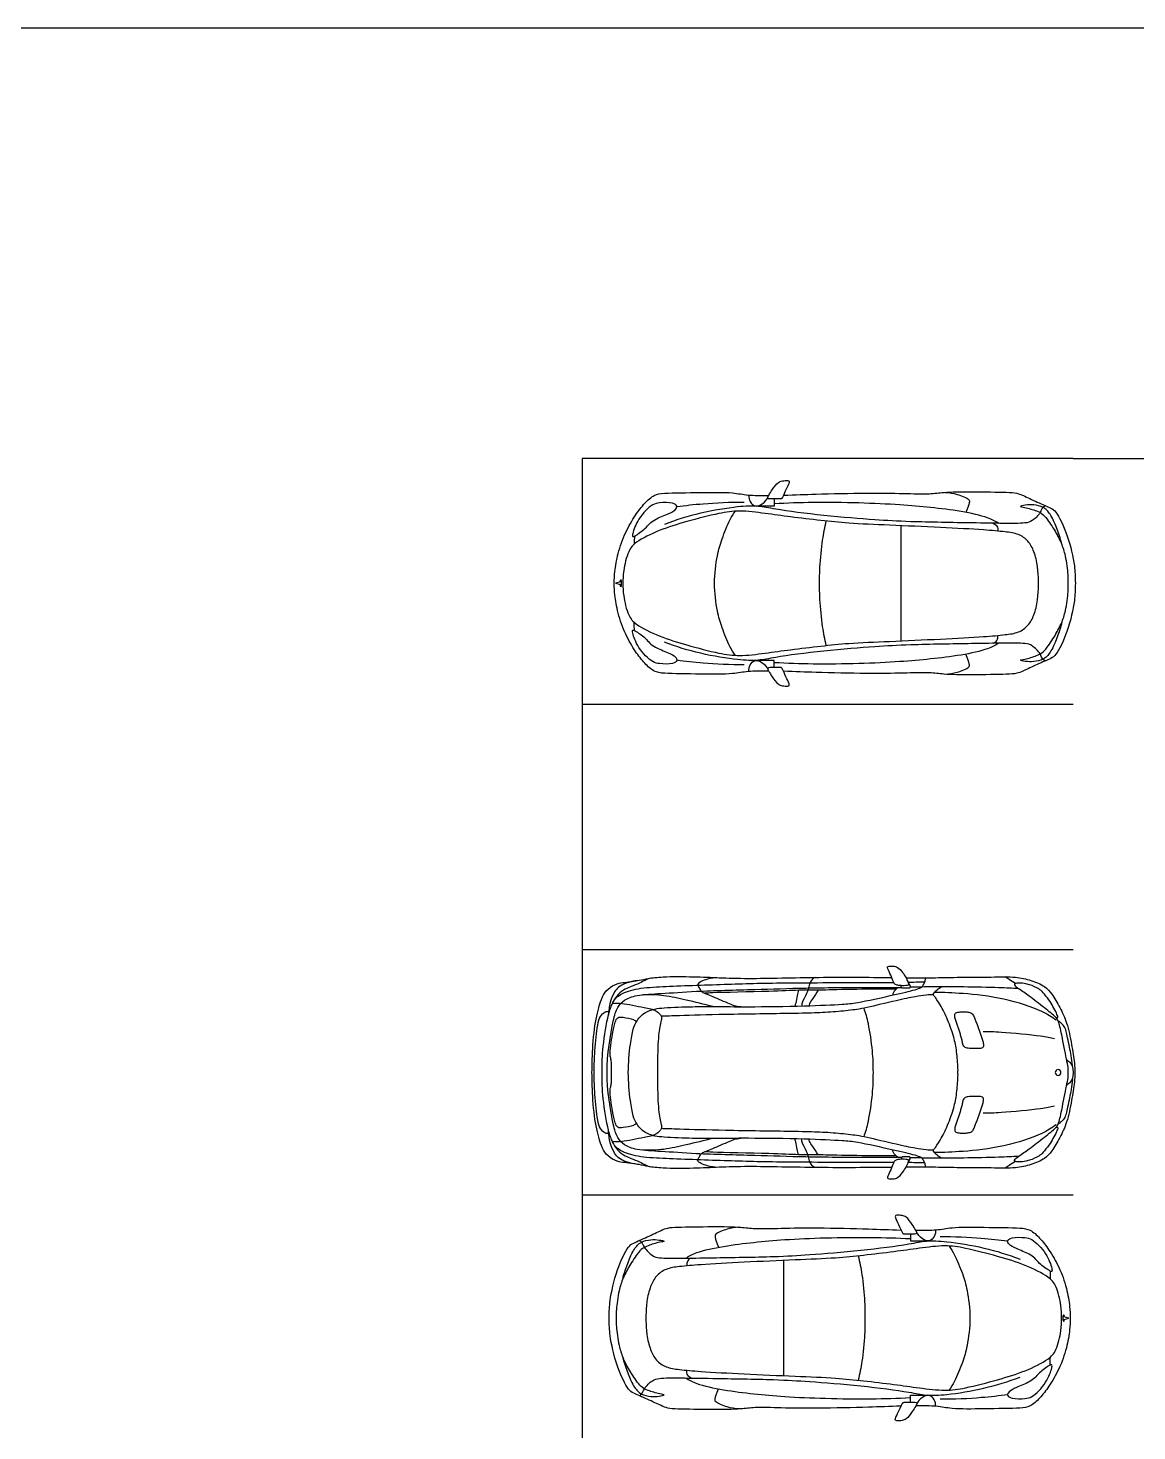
# Model space of a CAD drawing. Header units: millimetres. Extents: x 0 to 183, y -1 to 139.
# Drawn here: x 22.83 to 34.12, y 56.58 to 70.86 of the extents above; entities that cross this region are included whole.
import ezdxf

# ---------------------------------------------------------------- set-up
doc = ezdxf.new("R2010")
doc.units = ezdxf.units.MM
for name, color, linetype, true_color in [('AG-DIAGRAM', 7, 'Continuous', 0xfecc66), ('AG-LAYOUT', 7, 'Continuous', 0x66ccff), ('AG-TRANSPORT', 7, 'Continuous', 0x66ffff), ('X-VPRT', 6, 'Continuous', 0xff00ff)]:
    doc.layers.add(name, color=color, linetype=linetype, true_color=true_color)

msp = doc.modelspace()

# ---------------------------------------------------------------- linework, layer by layer
at = {"layer": 'AG-DIAGRAM'}
msp.add_lwpolyline([(33.471, 66.475), (39.471, 66.475)], dxfattribs=at)
at = {"layer": 'AG-LAYOUT'}
for p, q in [((28.471, 66.475), (28.471, 63.975)), ((33.471, 66.475), (28.471, 66.475)), ((28.471, 63.975), (28.471, 61.475)), ((28.471, 63.975), (33.471, 63.975)), ((28.471, 61.475), (28.471, 58.975)), ((33.471, 61.475), (28.471, 61.475)), ((28.471, 58.975), (28.471, 56.475)), ((33.471, 58.975), (28.471, 58.975))]:
    msp.add_line(p, q, dxfattribs=at)
at = {"layer": 'AG-TRANSPORT'}
for points in [[(30.424, 66.063), (30.424, 65.991), (30.208, 65.991)], [(31.717, 64.619), (31.717, 65.205), (31.717, 65.791)], [(28.859, 65.219), (28.811, 65.205)], [(28.811, 65.205), (28.859, 65.191)], [(30.424, 64.347), (30.424, 64.419), (30.208, 64.419)], [(31.813, 58.583), (31.813, 58.511), (32.029, 58.511)], [(30.52, 58.311), (30.52, 57.725), (30.52, 57.138)], [(33.426, 57.725), (33.378, 57.738)], [(33.378, 57.711), (33.426, 57.725)], [(31.813, 56.867), (31.813, 56.939), (32.029, 56.939)]]:
    msp.add_lwpolyline(points, dxfattribs=at)
for start, end in [(0, 180), (180, 0)]:
    msp.add_arc((33.316, 60.225), 0.0294, start, end, dxfattribs=at)
for points, knots in [([(30.37, 64.31), (30.291, 64.31), (30.153, 64.313), (29.996, 64.275), (29.677, 64.282), (29.318, 64.283), (29.203, 64.301), (29.102, 64.391), (29.009, 64.512), (28.907, 64.686), (28.831, 64.896), (28.801, 65.083), (28.797, 65.165), (28.797, 65.205), (28.797, 65.245), (28.801, 65.327), (28.831, 65.513), (28.907, 65.724), (29.009, 65.898), (29.102, 66.019), (29.203, 66.109), (29.318, 66.127), (29.677, 66.127), (29.996, 66.135), (30.153, 66.097), (30.291, 66.1), (30.37, 66.1)], [-17.384286, -17.384286, -17.384286, -17.384286, -16.609426, -15.879892, -14.843538, -13.7547, -13.156896, -12.517001, -11.806577, -10.99345, -10.127832, -9.345538, -8.719658, -8.719658, -8.719658, -8.093778, -7.311484, -6.445866, -5.632739, -4.922314, -4.28242, -3.684616, -2.595778, -1.559424, -0.82989, -0.05503, -0.05503, -0.05503, -0.05503]), ([(30.488, 66.063), (30.45, 66.063), (30.414, 66.063), (30.381, 66.063), (30.37, 66.064), (30.353, 66.068), (30.374, 66.109), (30.406, 66.161), (30.463, 66.236), (30.506, 66.248), (30.561, 66.254), (30.58, 66.246), (30.578, 66.224), (30.544, 66.155), (30.519, 66.1), (30.505, 66.072)], [0.041452, 0.041452, 0.041452, 0.041452, 0.408784, 0.408784, 0.408784, 0.647399, 0.902257, 1.350336, 1.955262, 2.342431, 2.763277, 2.990344, 3.226584, 3.732169, 4.256195, 4.256195, 4.256195, 4.256195]), ([(30.519, 66.101), (30.645, 66.106), (30.86, 66.114), (31.367, 66.126), (31.725, 66.121), (32.005, 66.111), (32.157, 66.135), (32.438, 66.137), (32.779, 66.133), (32.894, 66.126), (32.966, 66.097), (33.103, 66.03), (33.243, 65.972), (33.305, 65.932), (33.423, 65.687), (33.488, 65.389), (33.491, 65.277), (33.492, 65.205), (33.491, 65.133), (33.488, 65.021), (33.423, 64.723), (33.305, 64.478), (33.243, 64.438), (33.103, 64.38), (32.966, 64.313), (32.894, 64.284), (32.779, 64.277), (32.438, 64.272), (32.157, 64.275), (32.005, 64.299), (31.725, 64.289), (31.367, 64.284), (30.86, 64.296), (30.645, 64.304), (30.519, 64.309)], [-12.72119, -12.72119, -12.72119, -12.72119, -11.753926, -10.455281, -9.344977, -8.413743, -7.714264, -6.74431, -5.675796, -5.083367, -4.598335, -3.880282, -3.1678, -2.696792, -1.774782, -0.728823, 0, 0, 0, 0.728823, 1.774782, 2.696792, 3.1678, 3.880282, 4.598335, 5.083367, 5.675796, 6.74431, 7.714264, 8.413743, 9.344977, 10.455281, 11.753926, 12.72119, 12.72119, 12.72119, 12.72119]), ([(32.162, 66.13), (32.214, 66.128), (32.284, 66.116), (32.419, 66.064), (32.413, 66.023), (32.399, 65.977), (32.378, 65.926)], [0, 0, 0, 0, 0.57673, 1.188876, 1.554535, 2.135081, 2.135081, 2.135081, 2.135081]), ([(28.985, 65.712), (28.993, 65.748), (29.036, 65.867), (29.176, 66.01), (29.262, 66.026), (29.386, 66.031), (29.444, 65.995), (29.421, 65.949), (29.344, 65.91), (29.215, 65.86), (29.156, 65.816), (29.114, 65.759), (29.016, 65.69), (28.98, 65.674), (28.982, 65.696), (28.985, 65.712)], [0, 0, 0, 0, 0.731056, 1.547526, 1.998622, 2.666628, 3.085441, 3.432069, 3.966879, 4.651187, 5.132542, 5.619067, 6.25391, 6.542166, 6.871363, 6.871363, 6.871363, 6.871363]), ([(33.188, 65.994), (33.178, 65.99), (33.156, 65.982), (33.139, 65.919), (33.053, 65.834), (32.977, 65.813), (32.738, 65.814), (32.437, 65.82), (31.806, 65.829), (31.452, 65.85), (30.945, 65.89), (30.454, 65.952), (30.262, 65.996), (30.043, 65.987), (29.667, 65.925), (29.429, 65.851), (29.308, 65.805)], [0, 0, 0, 0, 0.312689, 0.762393, 1.376909, 1.880902, 2.728155, 3.760386, 5.182819, 6.288796, 7.616518, 8.880251, 9.629648, 10.453598, 11.571848, 12.696083, 12.696083, 12.696083, 12.696083]), ([(29.434, 65.986), (29.523, 65.998), (29.705, 66.018), (29.983, 66.034), (30.121, 66.031)], [0.020388, 0.020388, 0.020388, 0.020388, 0.951346, 2.116598, 2.116598, 2.116598, 2.116598]), ([(30.167, 66.103), (30.166, 66.08), (30.176, 66.034), (30.227, 65.979), (30.31, 66.007), (30.351, 66.058), (30.363, 66.087)], [0, 0, 0, 0, 0.476413, 0.939254, 1.439218, 2.001416, 2.001416, 2.001416, 2.001416]), ([(32.713, 65.815), (32.676, 65.836), (32.599, 65.881), (32.319, 65.942), (32.017, 65.977), (31.7, 66.006), (31.285, 66.025), (30.824, 66.03), (30.56, 66.021), (30.424, 66.014)], [0, 0, 0, 0, 0.646046, 1.600742, 2.612286, 3.62988, 4.800421, 6.034049, 7.173514, 7.173514, 7.173514, 7.173514]), ([(32.982, 66), (33.013, 66.004), (33.061, 66.008), (33.164, 65.985), (33.21, 65.942), (33.274, 65.861), (33.373, 65.562), (33.326, 65.66), (33.298, 65.718), (33.209, 65.857), (33.158, 65.914), (33.087, 65.947), (32.991, 65.976), (32.908, 65.987), (32.959, 65.996), (32.982, 66)], [0, 0, 0, 0, 0.562578, 1.116806, 1.512502, 2.152326, 3.040175, 3.4018, 3.913663, 4.640467, 5.128197, 5.536126, 6.218216, 6.618198, 7.036082, 7.036082, 7.036082, 7.036082]), ([(33.117, 65.205), (33.117, 65.215), (33.117, 65.238), (33.112, 65.382), (33.075, 65.525), (33.018, 65.638), (32.913, 65.711), (32.769, 65.73), (32.545, 65.751), (32.108, 65.774), (31.609, 65.796), (31.19, 65.813), (30.907, 65.843), (30.591, 65.88), (30.339, 65.916), (30.07, 65.95), (29.861, 65.919), (29.53, 65.834), (29.264, 65.752), (29.019, 65.633), (28.934, 65.535), (28.887, 65.331), (28.885, 65.248), (28.884, 65.205)], [17.891792, 17.891792, 17.891792, 17.891792, 18.211015, 18.883423, 19.600099, 20.233564, 20.858866, 21.532373, 22.382362, 23.582949, 24.888632, 26.054363, 27.021713, 28.031907, 28.959895, 29.883623, 30.720383, 31.769336, 32.755486, 33.682725, 34.327617, 35.132888, 35.783584, 35.783584, 35.783584, 35.783584]), ([(29.818, 65.205), (29.818, 65.299), (29.842, 65.488), (29.89, 65.651), (29.97, 65.85), (30.01, 65.909), (30.03, 65.939)], [-3.14125, -3.14125, -3.14125, -3.14125, -2.179696, -1.413878, -0.593042, 0, 0, 0, 0]), ([(30.887, 65.205), (30.887, 65.257), (30.889, 65.374), (30.915, 65.655), (30.941, 65.771), (30.956, 65.838)], [-2.489076, -2.489076, -2.489076, -2.489076, -1.772371, -0.822774, 0, 0, 0, 0]), ([(32.656, 65.816), (32.67, 65.81), (32.699, 65.791), (32.704, 65.753), (32.702, 65.736)], [0, 0, 0, 0, 0.3892369, 0.8014516, 0.8014516, 0.8014516, 0.8014516]), ([(29.003, 65.685), (29.002, 65.673), (29, 65.65), (29, 65.619), (29, 65.604)], [0, 0, 0, 0, 0.3396523, 0.7274045, 0.7274045, 0.7274045, 0.7274045]), ([(33.35, 64.796), (33.367, 64.842), (33.398, 64.924), (33.419, 65.105), (33.42, 65.155), (33.42, 65.205), (33.42, 65.255), (33.419, 65.305), (33.398, 65.486), (33.367, 65.568), (33.35, 65.614)], [-3.880377, -3.880377, -3.880377, -3.880377, -3.187464, -2.330906, -1.940189, -1.940189, -1.940189, -1.549471, -0.692914, 0, 0, 0, 0]), ([(28.872, 65.205), (28.872, 65.217), (28.871, 65.228), (28.867, 65.238), (28.863, 65.236), (28.859, 65.234), (28.856, 65.233)], [0.1719803, 0.1719803, 0.1719803, 0.1719803, 0.2625945, 0.2625945, 0.2625945, 0.3027875, 0.3027875, 0.3027875, 0.3027875]), ([(28.856, 65.177), (28.859, 65.175), (28.863, 65.174), (28.867, 65.172), (28.871, 65.182), (28.872, 65.193), (28.872, 65.205)], [-0.3027875, -0.3027875, -0.3027875, -0.3027875, -0.2625945, -0.2625945, -0.2625945, -0.1719803, -0.1719803, -0.1719803, -0.1719803]), ([(28.884, 65.205), (28.885, 65.162), (28.887, 65.079), (28.934, 64.875), (29.019, 64.777), (29.264, 64.658), (29.53, 64.576), (29.861, 64.49), (30.07, 64.46), (30.339, 64.494), (30.591, 64.53), (30.907, 64.567), (31.19, 64.597), (31.609, 64.614), (32.108, 64.636), (32.545, 64.659), (32.769, 64.68), (32.913, 64.699), (33.018, 64.772), (33.075, 64.885), (33.112, 65.028), (33.117, 65.172), (33.117, 65.195), (33.117, 65.205)], [35.783584, 35.783584, 35.783584, 35.783584, 36.434279, 37.23955, 37.884442, 38.811681, 39.797832, 40.846784, 41.683544, 42.607272, 43.535261, 44.545454, 45.512805, 46.678535, 47.984219, 49.184806, 50.034794, 50.708301, 51.333603, 51.967068, 52.683744, 53.356152, 53.675375, 53.675375, 53.675375, 53.675375]), ([(30.03, 64.471), (30.01, 64.501), (29.97, 64.56), (29.89, 64.759), (29.842, 64.921), (29.818, 65.111), (29.818, 65.205)], [-6.2825, -6.2825, -6.2825, -6.2825, -5.689457, -4.868622, -4.102803, -3.14125, -3.14125, -3.14125, -3.14125]), ([(30.956, 64.572), (30.941, 64.639), (30.915, 64.755), (30.889, 65.036), (30.887, 65.153), (30.887, 65.205)], [-4.978152, -4.978152, -4.978152, -4.978152, -4.155378, -3.205781, -2.489076, -2.489076, -2.489076, -2.489076]), ([(28.985, 64.698), (28.993, 64.662), (29.036, 64.543), (29.176, 64.4), (29.262, 64.384), (29.386, 64.379), (29.444, 64.415), (29.421, 64.461), (29.344, 64.5), (29.215, 64.55), (29.156, 64.594), (29.114, 64.651), (29.016, 64.72), (28.98, 64.736), (28.982, 64.714), (28.985, 64.698)], [0, 0, 0, 0, 0.731056, 1.547526, 1.998622, 2.666628, 3.085441, 3.432069, 3.966879, 4.651187, 5.132542, 5.619067, 6.25391, 6.542166, 6.871363, 6.871363, 6.871363, 6.871363]), ([(29.003, 64.725), (29.002, 64.737), (29, 64.76), (29, 64.791), (29, 64.806)], [0, 0, 0, 0, 0.3396523, 0.7274045, 0.7274045, 0.7274045, 0.7274045]), ([(32.982, 64.41), (33.013, 64.406), (33.061, 64.402), (33.164, 64.425), (33.21, 64.467), (33.274, 64.549), (33.373, 64.848), (33.326, 64.75), (33.298, 64.691), (33.209, 64.553), (33.158, 64.496), (33.087, 64.463), (32.991, 64.433), (32.908, 64.423), (32.959, 64.414), (32.982, 64.41)], [0, 0, 0, 0, 0.562578, 1.116806, 1.512502, 2.152326, 3.040175, 3.4018, 3.913663, 4.640467, 5.128197, 5.536126, 6.218216, 6.618198, 7.036082, 7.036082, 7.036082, 7.036082]), ([(33.188, 64.416), (33.178, 64.419), (33.156, 64.428), (33.139, 64.491), (33.053, 64.576), (32.977, 64.597), (32.738, 64.596), (32.437, 64.59), (31.806, 64.581), (31.452, 64.56), (30.945, 64.52), (30.454, 64.458), (30.262, 64.414), (30.043, 64.423), (29.667, 64.485), (29.429, 64.559), (29.308, 64.605)], [0, 0, 0, 0, 0.312689, 0.762393, 1.376909, 1.880902, 2.728155, 3.760386, 5.182819, 6.288796, 7.616518, 8.880251, 9.629648, 10.453598, 11.571848, 12.696083, 12.696083, 12.696083, 12.696083]), ([(32.713, 64.595), (32.676, 64.574), (32.599, 64.529), (32.319, 64.468), (32.017, 64.433), (31.7, 64.404), (31.285, 64.385), (30.824, 64.38), (30.56, 64.389), (30.424, 64.396)], [0, 0, 0, 0, 0.646046, 1.600742, 2.612286, 3.62988, 4.800421, 6.034049, 7.173514, 7.173514, 7.173514, 7.173514]), ([(32.656, 64.594), (32.67, 64.6), (32.699, 64.619), (32.704, 64.657), (32.702, 64.674)], [0, 0, 0, 0, 0.3892369, 0.8014516, 0.8014516, 0.8014516, 0.8014516]), ([(29.434, 64.424), (29.523, 64.412), (29.705, 64.392), (29.983, 64.376), (30.121, 64.379)], [0.020388, 0.020388, 0.020388, 0.020388, 0.951346, 2.116598, 2.116598, 2.116598, 2.116598]), ([(30.167, 64.307), (30.166, 64.33), (30.176, 64.375), (30.227, 64.431), (30.31, 64.402), (30.351, 64.352), (30.363, 64.323)], [0, 0, 0, 0, 0.476413, 0.939254, 1.439218, 2.001416, 2.001416, 2.001416, 2.001416]), ([(32.162, 64.28), (32.214, 64.282), (32.284, 64.293), (32.419, 64.346), (32.413, 64.387), (32.399, 64.433), (32.378, 64.484)], [0, 0, 0, 0, 0.57673, 1.188876, 1.554535, 2.135081, 2.135081, 2.135081, 2.135081]), ([(30.488, 64.347), (30.45, 64.347), (30.414, 64.347), (30.381, 64.347), (30.37, 64.346), (30.353, 64.341), (30.374, 64.301), (30.406, 64.249), (30.463, 64.174), (30.506, 64.162), (30.561, 64.155), (30.58, 64.164), (30.578, 64.186), (30.544, 64.255), (30.519, 64.31), (30.505, 64.338)], [0.041452, 0.041452, 0.041452, 0.041452, 0.408784, 0.408784, 0.408784, 0.647399, 0.902257, 1.350336, 1.955262, 2.342431, 2.763277, 2.990344, 3.226584, 3.732169, 4.256195, 4.256195, 4.256195, 4.256195]), ([(31.79, 61.142), (31.794, 61.134), (31.796, 61.117), (31.78, 61.108), (31.716, 61.108), (31.692, 61.111), (31.656, 61.116), (31.637, 61.149), (31.613, 61.215), (31.584, 61.278), (31.576, 61.301), (31.597, 61.309), (31.639, 61.309), (31.684, 61.297), (31.734, 61.246), (31.769, 61.189), (31.775, 61.173), (31.809, 61.104), (31.813, 61.092), (31.806, 61.083)], [0.715062, 0.715062, 0.715062, 0.715062, 0.883101, 1.007976, 1.268906, 1.442012, 1.631477, 1.822469, 2.105561, 2.386023, 2.527924, 2.663049, 2.877487, 3.101801, 3.385128, 3.648654, 3.797956, 4.083934, 4.21726, 4.21726, 4.21726, 4.21726]), ([(28.57, 60.225), (28.57, 60.261), (28.572, 60.335), (28.582, 60.631), (28.634, 60.877), (28.671, 60.993), (28.726, 61.079), (28.827, 61.134), (28.905, 61.141), (29.054, 61.162), (29.145, 61.184), (29.301, 61.203), (29.608, 61.201), (29.87, 61.189), (30.183, 61.178), (30.905, 61.198), (31.373, 61.194), (31.621, 61.191)], [7.051928, 7.051928, 7.051928, 7.051928, 7.381326, 7.924649, 8.434031, 8.77584, 9.089305, 9.417083, 9.702155, 10.084212, 10.391847, 10.781546, 11.337175, 11.847658, 12.400662, 13.244238, 14.103855, 14.103855, 14.103855, 14.103855]), ([(28.673, 60.225), (28.672, 60.314), (28.677, 60.483), (28.73, 60.807), (28.776, 60.927), (28.824, 61.011), (29.001, 61.079), (29.236, 61.1), (29.868, 61.121), (30.44, 61.14), (31.171, 61.139), (31.535, 61.141), (31.642, 61.141)], [6.478294, 6.478294, 6.478294, 6.478294, 6.995224, 7.562751, 7.918685, 8.207507, 8.623857, 9.11646, 9.897769, 10.680099, 11.596864, 12.032401, 12.032401, 12.032401, 12.032401]), ([(29.036, 61.161), (28.995, 61.157), (28.918, 61.137), (28.838, 61.097), (28.795, 61.045), (28.749, 60.939), (28.74, 60.852), (28.737, 60.808)], [0, 0, 0, 0, 0.350791, 0.650805, 0.892992, 1.228402, 1.593476, 1.593476, 1.593476, 1.593476]), ([(29.17, 61.186), (29.152, 61.18), (29.114, 61.167), (29.053, 61.132), (28.97, 61.099), (28.907, 61.076), (28.831, 61.024), (28.792, 60.961), (28.779, 60.927)], [0, 0, 0, 0, 0.239235, 0.50717, 0.805102, 1.064753, 1.362633, 1.693475, 1.693475, 1.693475, 1.693475]), ([(28.94, 60.225), (28.94, 60.32), (28.956, 60.505), (28.987, 60.662), (29.021, 60.756), (29.129, 60.862), (29.308, 60.888), (29.597, 60.896), (29.826, 60.896), (30.173, 60.893), (30.715, 60.899), (31.115, 60.918), (31.274, 60.932), (31.634, 61.013), (31.849, 61.063), (31.922, 61.086), (31.945, 61.114), (31.964, 61.155), (31.967, 61.177), (31.968, 61.189)], [7.328757, 7.328757, 7.328757, 7.328757, 7.863824, 8.26034, 8.569304, 8.939302, 9.363135, 9.898915, 10.37803, 10.962059, 11.71552, 12.336628, 12.739592, 13.347094, 13.824409, 14.081714, 14.2651, 14.473252, 14.657513, 14.657513, 14.657513, 14.657513]), ([(30.845, 61.192), (30.837, 61.19), (30.819, 61.186), (30.78, 61.127), (30.774, 61.076), (30.766, 61.054), (30.754, 61.028), (30.708, 60.934), (30.706, 60.918), (30.706, 60.907), (30.706, 60.902)], [0, 0, 0, 0, 0.157735, 0.418319, 0.647088, 0.788597, 0.963266, 1.285412, 1.416377, 1.537438, 1.537438, 1.537438, 1.537438]), ([(31.768, 61.189), (31.857, 61.188), (32.04, 61.188), (32.288, 61.195), (32.63, 61.195), (32.88, 61.202), (33.036, 61.167), (33.185, 61.107), (33.254, 61.023), (33.338, 60.884), (33.411, 60.728), (33.453, 60.514), (33.486, 60.325), (33.487, 60.257), (33.487, 60.225)], [-5.258968, -5.258968, -5.258968, -5.258968, -4.740912, -4.238154, -3.650507, -3.151136, -2.751553, -2.361968, -2.035792, -1.637784, -1.220198, -0.749157, -0.31317, 0, 0, 0, 0]), ([(31.958, 61.144), (31.928, 61.143), (31.874, 61.143), (31.816, 61.142), (31.79, 61.142)], [0.4540425, 0.4540425, 0.4540425, 0.4540425, 0.6006227, 0.7150624, 0.7150624, 0.7150624, 0.7150624]), ([(32.883, 61.131), (32.861, 61.144), (32.818, 61.172), (32.792, 61.189), (32.779, 61.198)], [0, 0, 0, 0, 0.2780271, 0.4945497, 0.4945497, 0.4945497, 0.4945497]), ([(33.289, 60.789), (33.294, 60.786), (33.304, 60.782), (33.311, 60.782), (33.316, 60.793), (33.299, 60.83), (33.264, 60.9), (33.226, 60.964), (33.162, 61.04), (33.122, 61.078), (33.009, 61.131), (32.913, 61.137), (32.875, 61.13), (32.864, 61.115), (32.9, 61.087), (32.915, 61.078)], [0.076448, 0.076448, 0.076448, 0.076448, 0.169912, 0.254035, 0.345026, 0.545478, 0.82381, 1.102629, 1.409875, 1.656542, 1.998436, 2.479135, 2.615945, 2.7207, 2.959773, 2.959773, 2.959773, 2.959773]), ([(28.723, 60.225), (28.724, 60.399), (28.777, 60.739), (28.822, 60.882), (28.897, 60.97), (29.034, 61.018), (29.29, 61.028), (29.639, 61.056), (30.241, 61.069), (30.732, 61.087), (31.346, 61.092), (31.592, 61.091), (31.721, 61.091)], [5.767616, 5.767616, 5.767616, 5.767616, 6.491444, 6.875312, 7.19264, 7.562616, 8.060178, 8.659886, 9.429971, 10.151656, 10.926084, 11.528687, 11.528687, 11.528687, 11.528687]), ([(29.801, 60.896), (29.711, 60.92), (29.531, 60.96), (29.304, 61.014), (29.156, 61.018), (29.083, 61.016)], [0, 0, 0, 0, 0.528492, 1.011124, 1.478162, 1.478162, 1.478162, 1.478162]), ([(32.048, 61.015), (32.023, 61.015), (31.97, 61.014), (31.851, 60.995), (31.67, 60.958), (31.371, 60.884), (31.27, 60.866), (31.073, 60.842), (30.856, 60.831), (30.586, 60.824), (29.932, 60.817), (29.483, 60.803), (29.323, 60.798), (29.276, 60.797)], [0, 0, 0, 0, 0.276688, 0.615201, 1.060592, 1.612504, 1.942861, 2.378103, 2.843005, 3.364562, 4.183329, 4.870194, 5.303436, 5.303436, 5.303436, 5.303436]), ([(30.874, 61.062), (30.807, 61.063), (30.66, 61.064), (30.388, 61.048), (29.8, 61.038), (29.746, 61.033), (29.718, 61.032)], [0, 0, 0, 0, 0.446484, 0.998302, 1.752496, 2.04054, 2.04054, 2.04054, 2.04054]), ([(30.671, 61.062), (30.668, 61.043), (30.661, 61.009), (30.646, 60.931), (30.639, 60.911), (30.636, 60.9)], [0, 0, 0, 0, 0.2370934, 0.5132617, 0.6943625, 0.6943625, 0.6943625, 0.6943625]), ([(30.874, 61.062), (30.854, 61.035), (30.82, 60.982), (30.783, 60.928), (30.781, 60.911), (30.78, 60.904)], [1.4983737, 1.4983737, 1.4983737, 1.4983737, 1.8145875, 2.0642666, 2.2135672, 2.2135672, 2.2135672, 2.2135672]), ([(31.667, 61.073), (31.567, 61.073), (31.386, 61.074), (30.984, 61.066), (30.91, 61.063), (30.874, 61.062)], [0, 0, 0, 0, 0.546078, 1.166536, 1.498374, 1.498374, 1.498374, 1.498374]), ([(31.687, 61.091), (31.677, 61.083), (31.66, 61.067), (31.629, 61.031), (31.63, 61.013)], [0, 0, 0, 0, 0.2456328, 0.5252418, 0.5252418, 0.5252418, 0.5252418]), ([(31.733, 61.083), (31.731, 61.082), (31.727, 61.083), (31.719, 61.09), (31.718, 61.102), (31.718, 61.109)], [4.4870223, 4.4870223, 4.4870223, 4.4870223, 4.5782335, 4.6778283, 4.8018156, 4.8018156, 4.8018156, 4.8018156]), ([(32.915, 61.078), (32.847, 61.082), (32.716, 61.089), (32.352, 61.096), (32.136, 61.097), (31.935, 61.095), (31.854, 61.094), (31.813, 61.093)], [2.959773, 2.959773, 2.959773, 2.959773, 3.409572, 4.007091, 4.486461, 4.925205, 5.269916, 5.269916, 5.269916, 5.269916]), ([(32.297, 60.225), (32.297, 60.242), (32.298, 60.277), (32.285, 60.444), (32.258, 60.584), (32.194, 60.762), (32.126, 60.905), (32.059, 60.999), (32.045, 61.014), (32.052, 61.037), (32.072, 61.056), (32.106, 61.086), (32.126, 61.096)], [2.882585, 2.882585, 2.882585, 2.882585, 3.10951, 3.509127, 3.900059, 4.330596, 4.743339, 5.069021, 5.185952, 5.335178, 5.505322, 5.765171, 5.765171, 5.765171, 5.765171]), ([(33.298, 60.756), (33.25, 60.789), (33.151, 60.858), (32.757, 60.989), (32.353, 61.031), (32.153, 61.039), (32.056, 61.039)], [0, 0, 0, 0, 0.416445, 1.054475, 1.700668, 2.241822, 2.241822, 2.241822, 2.241822]), ([(33.42, 60.225), (33.42, 60.242), (33.42, 60.281), (33.399, 60.369), (33.356, 60.602), (33.322, 60.75), (33.291, 60.792), (33.173, 60.887), (33.024, 61.001), (32.951, 61.053), (32.915, 61.078)], [5.775267, 5.775267, 5.775267, 5.775267, 6.005548, 6.303636, 6.799926, 7.184016, 7.402072, 7.784968, 8.225982, 8.590761, 8.590761, 8.590761, 8.590761]), ([(28.592, 60.225), (28.592, 60.288), (28.595, 60.407), (28.619, 60.674), (28.641, 60.776), (28.684, 60.839), (28.723, 60.847), (28.741, 60.848)], [1.764655, 1.764655, 1.764655, 1.764655, 2.19994, 2.714256, 3.037933, 3.297937, 3.529309, 3.529309, 3.529309, 3.529309]), ([(28.779, 60.927), (28.815, 60.93), (28.876, 60.935), (29.101, 60.884), (29.218, 60.866), (29.282, 60.799), (29.278, 60.762), (29.244, 60.619), (29.238, 60.4), (29.236, 60.283), (29.236, 60.225)], [1.693475, 1.693475, 1.693475, 1.693475, 1.981956, 2.461594, 2.81642, 3.093014, 3.274534, 3.648249, 4.124947, 4.544525, 4.544525, 4.544525, 4.544525]), ([(31.435, 60.225), (31.435, 60.298), (31.43, 60.44), (31.39, 60.723), (31.357, 60.827), (31.34, 60.879)], [1.403433, 1.403433, 1.403433, 1.403433, 1.873179, 2.401645, 2.806867, 2.806867, 2.806867, 2.806867]), ([(28.768, 60.225), (28.768, 60.246), (28.767, 60.288), (28.77, 60.339), (28.757, 60.381), (28.749, 60.412), (28.778, 60.62), (28.801, 60.729), (28.829, 60.792), (28.889, 60.788), (28.994, 60.769), (29.012, 60.75), (29.022, 60.743)], [2.648248, 2.648248, 2.648248, 2.648248, 2.901445, 3.12903, 3.327754, 3.50558, 3.958434, 4.311657, 4.545283, 4.779745, 5.103772, 5.296495, 5.296495, 5.296495, 5.296495]), ([(33.462, 60.295), (33.459, 60.334), (33.452, 60.398), (33.413, 60.574), (33.389, 60.695), (33.339, 60.734), (33.324, 60.746), (33.316, 60.752)], [0, 0, 0, 0, 0.311916, 0.739006, 1.089342, 1.326387, 1.493705, 1.493705, 1.493705, 1.493705]), ([(33.281, 60.568), (33.233, 60.578), (33.144, 60.597), (32.729, 60.637), (32.615, 60.639), (32.553, 60.64)], [0, 0, 0, 0, 0.381624, 1.014307, 1.445423, 1.445423, 1.445423, 1.445423]), ([(33.474, 60.225), (33.474, 60.283), (33.453, 60.321), (33.423, 60.333), (33.41, 60.346), (33.404, 60.353)], [0, 0, 0, 0, 0.4443146, 0.6178044, 0.7832849, 0.7832849, 0.7832849, 0.7832849]), ([(31.621, 59.258), (31.373, 59.256), (30.905, 59.252), (30.183, 59.271), (29.87, 59.26), (29.608, 59.248), (29.301, 59.246), (29.145, 59.265), (29.054, 59.288), (28.905, 59.308), (28.827, 59.315), (28.726, 59.37), (28.671, 59.456), (28.634, 59.573), (28.582, 59.818), (28.572, 60.114), (28.57, 60.188), (28.57, 60.225)], [0, 0, 0, 0, 0.859617, 1.703194, 2.256197, 2.76668, 3.32231, 3.712008, 4.019643, 4.4017, 4.686773, 5.014551, 5.328015, 5.669825, 6.179207, 6.722529, 7.051928, 7.051928, 7.051928, 7.051928]), ([(28.741, 59.601), (28.723, 59.602), (28.684, 59.61), (28.641, 59.673), (28.619, 59.775), (28.595, 60.042), (28.592, 60.161), (28.592, 60.225)], [0, 0, 0, 0, 0.231373, 0.491376, 0.815053, 1.329369, 1.764655, 1.764655, 1.764655, 1.764655]), ([(31.642, 59.308), (31.535, 59.309), (31.171, 59.31), (30.44, 59.309), (29.868, 59.328), (29.236, 59.349), (29.001, 59.37), (28.824, 59.438), (28.776, 59.522), (28.73, 59.642), (28.677, 59.967), (28.672, 60.136), (28.673, 60.225)], [0.924187, 0.924187, 0.924187, 0.924187, 1.359724, 2.276489, 3.058819, 3.840129, 4.332731, 4.749081, 5.037903, 5.393837, 5.961364, 6.478294, 6.478294, 6.478294, 6.478294]), ([(31.721, 59.358), (31.592, 59.358), (31.346, 59.358), (30.732, 59.362), (30.241, 59.38), (29.639, 59.393), (29.29, 59.421), (29.034, 59.431), (28.897, 59.479), (28.822, 59.567), (28.777, 59.71), (28.724, 60.05), (28.723, 60.225)], [0.006545, 0.006545, 0.006545, 0.006545, 0.609149, 1.383577, 2.105261, 2.875347, 3.475055, 3.972617, 4.342592, 4.659921, 5.043789, 5.767616, 5.767616, 5.767616, 5.767616]), ([(29.022, 59.707), (29.012, 59.699), (28.994, 59.681), (28.889, 59.662), (28.829, 59.657), (28.801, 59.72), (28.778, 59.829), (28.749, 60.037), (28.757, 60.069), (28.77, 60.11), (28.767, 60.161), (28.768, 60.203), (28.768, 60.225)], [0, 0, 0, 0, 0.192723, 0.51675, 0.751213, 0.984838, 1.338061, 1.790915, 1.968741, 2.167465, 2.39505, 2.648248, 2.648248, 2.648248, 2.648248]), ([(29.236, 60.225), (29.236, 60.166), (29.238, 60.05), (29.244, 59.83), (29.278, 59.688), (29.282, 59.65), (29.218, 59.583), (29.101, 59.566), (28.876, 59.514), (28.815, 59.519), (28.779, 59.522)], [4.544525, 4.544525, 4.544525, 4.544525, 4.964104, 5.440801, 5.814516, 5.996036, 6.272631, 6.627456, 7.107094, 7.395575, 7.395575, 7.395575, 7.395575]), ([(31.968, 59.261), (31.967, 59.272), (31.964, 59.294), (31.945, 59.335), (31.922, 59.363), (31.849, 59.386), (31.634, 59.436), (31.274, 59.517), (31.115, 59.531), (30.715, 59.55), (30.173, 59.556), (29.826, 59.553), (29.597, 59.553), (29.308, 59.561), (29.129, 59.587), (29.021, 59.693), (28.987, 59.787), (28.956, 59.945), (28.94, 60.129), (28.94, 60.225)], [0, 0, 0, 0, 0.184261, 0.392413, 0.575799, 0.833104, 1.310419, 1.917921, 2.320885, 2.941993, 3.695454, 4.279483, 4.758598, 5.294378, 5.718211, 6.088209, 6.397173, 6.793689, 7.328757, 7.328757, 7.328757, 7.328757]), ([(31.34, 59.57), (31.357, 59.622), (31.39, 59.726), (31.43, 60.009), (31.435, 60.151), (31.435, 60.225)], [0, 0, 0, 0, 0.405222, 0.933687, 1.403433, 1.403433, 1.403433, 1.403433]), ([(33.487, 60.225), (33.487, 60.192), (33.486, 60.124), (33.453, 59.935), (33.411, 59.721), (33.338, 59.565), (33.254, 59.426), (33.185, 59.342), (33.036, 59.282), (32.88, 59.247), (32.63, 59.254), (32.288, 59.254), (32.04, 59.261), (31.857, 59.261), (31.768, 59.26)], [0, 0, 0, 0, 0.31317, 0.749157, 1.220198, 1.637784, 2.035792, 2.361968, 2.751553, 3.151136, 3.650507, 4.238154, 4.740912, 5.258968, 5.258968, 5.258968, 5.258968]), ([(32.126, 59.353), (32.106, 59.364), (32.072, 59.393), (32.052, 59.412), (32.045, 59.435), (32.059, 59.45), (32.126, 59.545), (32.194, 59.687), (32.258, 59.865), (32.285, 60.006), (32.298, 60.172), (32.297, 60.207), (32.297, 60.225)], [0, 0, 0, 0, 0.259849, 0.429993, 0.579219, 0.69615, 1.021832, 1.434575, 1.865112, 2.256044, 2.655661, 2.882585, 2.882585, 2.882585, 2.882585]), ([(32.915, 59.371), (32.951, 59.397), (33.024, 59.448), (33.173, 59.562), (33.291, 59.657), (33.322, 59.7), (33.356, 59.847), (33.399, 60.08), (33.42, 60.168), (33.42, 60.207), (33.42, 60.225)], [2.959773, 2.959773, 2.959773, 2.959773, 3.324551, 3.765566, 4.148461, 4.366517, 4.750607, 5.246898, 5.544986, 5.775267, 5.775267, 5.775267, 5.775267]), ([(33.462, 60.154), (33.459, 60.115), (33.452, 60.051), (33.413, 59.875), (33.389, 59.755), (33.339, 59.716), (33.324, 59.703), (33.316, 59.697)], [0, 0, 0, 0, 0.311916, 0.739006, 1.089342, 1.326387, 1.493705, 1.493705, 1.493705, 1.493705]), ([(33.404, 60.096), (33.41, 60.103), (33.423, 60.116), (33.453, 60.128), (33.474, 60.166), (33.474, 60.225)], [-0.7832849, -0.7832849, -0.7832849, -0.7832849, -0.6178044, -0.4443146, 0, 0, 0, 0]), ([(33.281, 59.881), (33.233, 59.872), (33.144, 59.852), (32.729, 59.812), (32.615, 59.81), (32.553, 59.809)], [0, 0, 0, 0, 0.381624, 1.014307, 1.445423, 1.445423, 1.445423, 1.445423]), ([(29.036, 59.289), (28.995, 59.293), (28.918, 59.312), (28.838, 59.352), (28.795, 59.404), (28.749, 59.51), (28.74, 59.597), (28.737, 59.641)], [0, 0, 0, 0, 0.350791, 0.650805, 0.892992, 1.228402, 1.593476, 1.593476, 1.593476, 1.593476]), ([(32.048, 59.434), (32.023, 59.434), (31.97, 59.435), (31.851, 59.454), (31.67, 59.491), (31.371, 59.565), (31.27, 59.583), (31.073, 59.607), (30.856, 59.619), (30.586, 59.625), (29.932, 59.633), (29.483, 59.646), (29.323, 59.652), (29.276, 59.653)], [0, 0, 0, 0, 0.276688, 0.615201, 1.060592, 1.612504, 1.942861, 2.378103, 2.843005, 3.364562, 4.183329, 4.870194, 5.303436, 5.303436, 5.303436, 5.303436]), ([(33.298, 59.693), (33.25, 59.66), (33.151, 59.591), (32.757, 59.461), (32.353, 59.418), (32.153, 59.41), (32.056, 59.41)], [0, 0, 0, 0, 0.416445, 1.054475, 1.700668, 2.241822, 2.241822, 2.241822, 2.241822]), ([(33.289, 59.66), (33.294, 59.663), (33.304, 59.668), (33.311, 59.667), (33.316, 59.656), (33.299, 59.619), (33.264, 59.549), (33.226, 59.486), (33.162, 59.409), (33.122, 59.371), (33.009, 59.318), (32.913, 59.312), (32.875, 59.319), (32.864, 59.334), (32.9, 59.362), (32.915, 59.371)], [0.076448, 0.076448, 0.076448, 0.076448, 0.169912, 0.254035, 0.345026, 0.545478, 0.82381, 1.102629, 1.409875, 1.656542, 1.998436, 2.479135, 2.615945, 2.7207, 2.959773, 2.959773, 2.959773, 2.959773]), ([(28.779, 59.522), (28.792, 59.488), (28.831, 59.425), (28.907, 59.373), (28.97, 59.35), (29.053, 59.317), (29.114, 59.282), (29.152, 59.269), (29.17, 59.263)], [7.395575, 7.395575, 7.395575, 7.395575, 7.726418, 8.024297, 8.283949, 8.581881, 8.849816, 9.08905, 9.08905, 9.08905, 9.08905]), ([(29.801, 59.553), (29.711, 59.53), (29.531, 59.489), (29.304, 59.435), (29.156, 59.431), (29.083, 59.433)], [0, 0, 0, 0, 0.528492, 1.011124, 1.478162, 1.478162, 1.478162, 1.478162]), ([(30.874, 59.388), (30.807, 59.387), (30.66, 59.385), (30.388, 59.401), (29.8, 59.411), (29.746, 59.416), (29.718, 59.417)], [1.498374, 1.498374, 1.498374, 1.498374, 1.944858, 2.496676, 3.250869, 3.538914, 3.538914, 3.538914, 3.538914]), ([(30.671, 59.388), (30.668, 59.406), (30.661, 59.441), (30.646, 59.518), (30.639, 59.539), (30.636, 59.549)], [0, 0, 0, 0, 0.2370934, 0.5132617, 0.6943625, 0.6943625, 0.6943625, 0.6943625]), ([(30.845, 59.257), (30.837, 59.259), (30.819, 59.263), (30.78, 59.323), (30.774, 59.374), (30.766, 59.395), (30.754, 59.421), (30.708, 59.515), (30.706, 59.531), (30.706, 59.542), (30.706, 59.547)], [0, 0, 0, 0, 0.157735, 0.418319, 0.647088, 0.788597, 0.963266, 1.285412, 1.416377, 1.537438, 1.537438, 1.537438, 1.537438]), ([(30.874, 59.388), (30.854, 59.414), (30.82, 59.467), (30.783, 59.521), (30.781, 59.538), (30.78, 59.545)], [0, 0, 0, 0, 0.3162138, 0.5658929, 0.7151934, 0.7151934, 0.7151934, 0.7151934]), ([(31.687, 59.358), (31.677, 59.367), (31.66, 59.382), (31.629, 59.418), (31.63, 59.437)], [0, 0, 0, 0, 0.2456328, 0.5252418, 0.5252418, 0.5252418, 0.5252418]), ([(31.667, 59.376), (31.567, 59.376), (31.386, 59.375), (30.984, 59.383), (30.91, 59.386), (30.874, 59.388)], [0, 0, 0, 0, 0.546078, 1.166536, 1.498374, 1.498374, 1.498374, 1.498374]), ([(31.79, 59.307), (31.794, 59.315), (31.796, 59.332), (31.78, 59.342), (31.716, 59.341), (31.692, 59.339), (31.656, 59.333), (31.637, 59.3), (31.613, 59.235), (31.584, 59.172), (31.576, 59.148), (31.597, 59.141), (31.639, 59.14), (31.684, 59.152), (31.734, 59.203), (31.769, 59.261), (31.775, 59.276), (31.809, 59.345), (31.813, 59.357), (31.806, 59.367)], [0.715062, 0.715062, 0.715062, 0.715062, 0.883101, 1.007976, 1.268906, 1.442012, 1.631477, 1.822469, 2.105561, 2.386023, 2.527924, 2.663049, 2.877487, 3.101801, 3.385128, 3.648654, 3.797956, 4.083934, 4.21726, 4.21726, 4.21726, 4.21726]), ([(31.733, 59.367), (31.731, 59.367), (31.727, 59.366), (31.719, 59.359), (31.718, 59.348), (31.718, 59.341)], [4.4870223, 4.4870223, 4.4870223, 4.4870223, 4.5782335, 4.6778283, 4.8018156, 4.8018156, 4.8018156, 4.8018156]), ([(31.958, 59.306), (31.928, 59.306), (31.874, 59.306), (31.816, 59.307), (31.79, 59.307)], [0.4540425, 0.4540425, 0.4540425, 0.4540425, 0.6006227, 0.7150624, 0.7150624, 0.7150624, 0.7150624]), ([(32.915, 59.371), (32.847, 59.367), (32.716, 59.36), (32.352, 59.353), (32.136, 59.352), (31.935, 59.354), (31.854, 59.355), (31.813, 59.356)], [0, 0, 0, 0, 0.449799, 1.047318, 1.526688, 1.965432, 2.310143, 2.310143, 2.310143, 2.310143]), ([(32.883, 59.318), (32.861, 59.305), (32.818, 59.278), (32.792, 59.26), (32.779, 59.251)], [0, 0, 0, 0, 0.2780271, 0.4945497, 0.4945497, 0.4945497, 0.4945497]), ([(31.749, 58.583), (31.786, 58.583), (31.823, 58.583), (31.856, 58.583), (31.867, 58.583), (31.884, 58.588), (31.863, 58.628), (31.831, 58.681), (31.774, 58.756), (31.731, 58.768), (31.676, 58.774), (31.657, 58.766), (31.659, 58.743), (31.693, 58.675), (31.718, 58.62), (31.732, 58.592)], [0.041452, 0.041452, 0.041452, 0.041452, 0.408784, 0.408784, 0.408784, 0.647399, 0.902257, 1.350336, 1.955262, 2.342431, 2.763277, 2.990344, 3.226584, 3.732169, 4.256195, 4.256195, 4.256195, 4.256195]), ([(31.718, 56.829), (31.592, 56.824), (31.377, 56.816), (30.87, 56.804), (30.512, 56.808), (30.232, 56.819), (30.08, 56.795), (29.798, 56.792), (29.458, 56.797), (29.343, 56.804), (29.271, 56.833), (29.134, 56.9), (28.994, 56.958), (28.932, 56.997), (28.814, 57.243), (28.749, 57.541), (28.746, 57.652), (28.745, 57.725), (28.746, 57.797), (28.749, 57.908), (28.814, 58.206), (28.932, 58.452), (28.994, 58.491), (29.134, 58.549), (29.271, 58.617), (29.343, 58.646), (29.458, 58.652), (29.798, 58.657), (30.08, 58.654), (30.232, 58.63), (30.512, 58.641), (30.87, 58.645), (31.377, 58.633), (31.592, 58.625), (31.718, 58.62)], [-12.72119, -12.72119, -12.72119, -12.72119, -11.753926, -10.455281, -9.344977, -8.413743, -7.714264, -6.74431, -5.675796, -5.083367, -4.598335, -3.880282, -3.1678, -2.696792, -1.774782, -0.728823, 0, 0, 0, 0.728823, 1.774782, 2.696792, 3.1678, 3.880282, 4.598335, 5.083367, 5.675796, 6.74431, 7.714264, 8.413743, 9.344977, 10.455281, 11.753926, 12.72119, 12.72119, 12.72119, 12.72119]), ([(30.075, 58.65), (30.022, 58.647), (29.953, 58.636), (29.818, 58.583), (29.824, 58.542), (29.838, 58.497), (29.859, 58.446)], [0, 0, 0, 0, 0.57673, 1.188876, 1.554535, 2.135081, 2.135081, 2.135081, 2.135081]), ([(31.867, 58.619), (31.946, 58.62), (32.084, 58.616), (32.241, 58.655), (32.56, 58.647), (32.919, 58.646), (33.034, 58.629), (33.135, 58.538), (33.228, 58.417), (33.33, 58.243), (33.406, 58.033), (33.436, 57.846), (33.439, 57.764), (33.439, 57.725), (33.439, 57.685), (33.436, 57.603), (33.406, 57.416), (33.33, 57.206), (33.228, 57.032), (33.135, 56.911), (33.034, 56.82), (32.919, 56.803), (32.56, 56.802), (32.241, 56.794), (32.084, 56.833), (31.946, 56.83), (31.867, 56.83)], [-17.384286, -17.384286, -17.384286, -17.384286, -16.609426, -15.879892, -14.843538, -13.7547, -13.156896, -12.517001, -11.806577, -10.99345, -10.127832, -9.345538, -8.719658, -8.719658, -8.719658, -8.093778, -7.311484, -6.445866, -5.632739, -4.922314, -4.28242, -3.684616, -2.595778, -1.559424, -0.82989, -0.05503, -0.05503, -0.05503, -0.05503]), ([(32.07, 58.623), (32.071, 58.6), (32.061, 58.554), (32.01, 58.498), (31.927, 58.527), (31.886, 58.577), (31.874, 58.607)], [0, 0, 0, 0, 0.476413, 0.939254, 1.439218, 2.001416, 2.001416, 2.001416, 2.001416]), ([(29.255, 58.519), (29.224, 58.524), (29.176, 58.527), (29.073, 58.505), (29.027, 58.462), (28.963, 58.381), (28.864, 58.082), (28.911, 58.179), (28.939, 58.238), (29.028, 58.377), (29.079, 58.434), (29.15, 58.467), (29.246, 58.496), (29.329, 58.506), (29.277, 58.516), (29.255, 58.519)], [0, 0, 0, 0, 0.562578, 1.116806, 1.512502, 2.152326, 3.040175, 3.4018, 3.913663, 4.640467, 5.128197, 5.536126, 6.218216, 6.618198, 7.036082, 7.036082, 7.036082, 7.036082]), ([(29.049, 58.514), (29.058, 58.51), (29.081, 58.501), (29.098, 58.438), (29.184, 58.354), (29.26, 58.333), (29.499, 58.333), (29.8, 58.339), (30.431, 58.348), (30.785, 58.369), (31.292, 58.409), (31.783, 58.472), (31.975, 58.516), (32.194, 58.506), (32.57, 58.445), (32.808, 58.37), (32.929, 58.325)], [0, 0, 0, 0, 0.312689, 0.762393, 1.376909, 1.880902, 2.728155, 3.760386, 5.182819, 6.288796, 7.616518, 8.880251, 9.629648, 10.453598, 11.571848, 12.696083, 12.696083, 12.696083, 12.696083]), ([(33.352, 57.725), (33.352, 57.768), (33.35, 57.851), (33.303, 58.054), (33.218, 58.153), (32.973, 58.271), (32.707, 58.353), (32.375, 58.439), (32.167, 58.47), (31.898, 58.435), (31.646, 58.399), (31.33, 58.362), (31.047, 58.332), (30.628, 58.316), (30.129, 58.294), (29.692, 58.271), (29.468, 58.25), (29.324, 58.231), (29.219, 58.157), (29.162, 58.044), (29.124, 57.901), (29.119, 57.757), (29.12, 57.735), (29.12, 57.725)], [35.783584, 35.783584, 35.783584, 35.783584, 36.434279, 37.23955, 37.884442, 38.811681, 39.797832, 40.846784, 41.683544, 42.607272, 43.535261, 44.545454, 45.512805, 46.678535, 47.984219, 49.184806, 50.034794, 50.708301, 51.333603, 51.967068, 52.683744, 53.356152, 53.675375, 53.675375, 53.675375, 53.675375]), ([(29.524, 58.334), (29.561, 58.356), (29.638, 58.401), (29.918, 58.461), (30.22, 58.497), (30.537, 58.526), (30.952, 58.544), (31.413, 58.549), (31.677, 58.54), (31.813, 58.534)], [0, 0, 0, 0, 0.646046, 1.600742, 2.612286, 3.62988, 4.800421, 6.034049, 7.173514, 7.173514, 7.173514, 7.173514]), ([(32.803, 58.506), (32.714, 58.518), (32.532, 58.538), (32.254, 58.554), (32.116, 58.55)], [0.020388, 0.020388, 0.020388, 0.020388, 0.951346, 2.116598, 2.116598, 2.116598, 2.116598]), ([(32.207, 58.458), (32.227, 58.429), (32.267, 58.369), (32.347, 58.17), (32.395, 58.008), (32.418, 57.819), (32.419, 57.725)], [-6.2825, -6.2825, -6.2825, -6.2825, -5.689457, -4.868622, -4.102803, -3.14125, -3.14125, -3.14125, -3.14125]), ([(33.252, 58.232), (33.244, 58.268), (33.201, 58.386), (33.061, 58.53), (32.975, 58.546), (32.851, 58.551), (32.793, 58.515), (32.816, 58.468), (32.893, 58.43), (33.022, 58.379), (33.081, 58.336), (33.122, 58.279), (33.221, 58.209), (33.257, 58.193), (33.255, 58.216), (33.252, 58.232)], [0, 0, 0, 0, 0.731056, 1.547526, 1.998622, 2.666628, 3.085441, 3.432069, 3.966879, 4.651187, 5.132542, 5.619067, 6.25391, 6.542166, 6.871363, 6.871363, 6.871363, 6.871363]), ([(29.581, 58.335), (29.567, 58.329), (29.538, 58.311), (29.533, 58.273), (29.535, 58.256)], [0, 0, 0, 0, 0.3892369, 0.8014516, 0.8014516, 0.8014516, 0.8014516]), ([(31.281, 58.358), (31.296, 58.29), (31.322, 58.175), (31.348, 57.894), (31.35, 57.777), (31.35, 57.725)], [-4.978152, -4.978152, -4.978152, -4.978152, -4.155378, -3.205781, -2.489076, -2.489076, -2.489076, -2.489076]), ([(28.887, 58.133), (28.87, 58.088), (28.839, 58.006), (28.818, 57.825), (28.817, 57.774), (28.817, 57.725), (28.817, 57.675), (28.818, 57.625), (28.839, 57.444), (28.87, 57.362), (28.887, 57.316)], [-3.880377, -3.880377, -3.880377, -3.880377, -3.187464, -2.330906, -1.940189, -1.940189, -1.940189, -1.549471, -0.692914, 0, 0, 0, 0]), ([(33.234, 58.204), (33.235, 58.193), (33.236, 58.169), (33.237, 58.139), (33.236, 58.123)], [0, 0, 0, 0, 0.3396523, 0.7274045, 0.7274045, 0.7274045, 0.7274045]), ([(29.12, 57.725), (29.12, 57.714), (29.119, 57.692), (29.124, 57.548), (29.162, 57.405), (29.219, 57.292), (29.324, 57.218), (29.468, 57.199), (29.692, 57.179), (30.129, 57.155), (30.628, 57.133), (31.047, 57.117), (31.33, 57.087), (31.646, 57.05), (31.898, 57.014), (32.167, 56.98), (32.375, 57.01), (32.707, 57.096), (32.973, 57.178), (33.218, 57.296), (33.303, 57.395), (33.35, 57.598), (33.352, 57.682), (33.352, 57.725)], [17.891792, 17.891792, 17.891792, 17.891792, 18.211015, 18.883423, 19.600099, 20.233564, 20.858866, 21.532373, 22.382362, 23.582949, 24.888632, 26.054363, 27.021713, 28.031907, 28.959895, 29.883623, 30.720383, 31.769336, 32.755486, 33.682725, 34.327617, 35.132888, 35.783584, 35.783584, 35.783584, 35.783584]), ([(31.35, 57.725), (31.35, 57.672), (31.348, 57.555), (31.322, 57.275), (31.296, 57.159), (31.281, 57.092)], [-2.489076, -2.489076, -2.489076, -2.489076, -1.772371, -0.822774, 0, 0, 0, 0]), ([(32.419, 57.725), (32.418, 57.631), (32.395, 57.441), (32.347, 57.279), (32.267, 57.08), (32.227, 57.02), (32.207, 56.991)], [-3.14125, -3.14125, -3.14125, -3.14125, -2.179696, -1.413878, -0.593042, 0, 0, 0, 0]), ([(33.381, 57.752), (33.378, 57.754), (33.374, 57.756), (33.37, 57.757), (33.366, 57.748), (33.365, 57.737), (33.365, 57.725)], [-0.3027875, -0.3027875, -0.3027875, -0.3027875, -0.2625945, -0.2625945, -0.2625945, -0.1719803, -0.1719803, -0.1719803, -0.1719803]), ([(33.365, 57.725), (33.365, 57.712), (33.366, 57.701), (33.37, 57.692), (33.374, 57.693), (33.378, 57.695), (33.381, 57.697)], [0.1719803, 0.1719803, 0.1719803, 0.1719803, 0.2625945, 0.2625945, 0.2625945, 0.3027875, 0.3027875, 0.3027875, 0.3027875]), ([(29.255, 56.93), (29.224, 56.925), (29.176, 56.922), (29.073, 56.945), (29.027, 56.987), (28.963, 57.069), (28.864, 57.367), (28.911, 57.27), (28.939, 57.211), (29.028, 57.072), (29.079, 57.016), (29.15, 56.983), (29.246, 56.953), (29.329, 56.943), (29.277, 56.933), (29.255, 56.93)], [0, 0, 0, 0, 0.562578, 1.116806, 1.512502, 2.152326, 3.040175, 3.4018, 3.913663, 4.640467, 5.128197, 5.536126, 6.218216, 6.618198, 7.036082, 7.036082, 7.036082, 7.036082]), ([(33.234, 57.245), (33.235, 57.257), (33.236, 57.28), (33.237, 57.311), (33.236, 57.326)], [0, 0, 0, 0, 0.3396523, 0.7274045, 0.7274045, 0.7274045, 0.7274045]), ([(29.581, 57.114), (29.567, 57.12), (29.538, 57.139), (29.533, 57.176), (29.535, 57.193)], [0, 0, 0, 0, 0.3892369, 0.8014516, 0.8014516, 0.8014516, 0.8014516]), ([(33.252, 57.217), (33.244, 57.181), (33.201, 57.063), (33.061, 56.919), (32.975, 56.903), (32.851, 56.899), (32.793, 56.934), (32.816, 56.981), (32.893, 57.019), (33.022, 57.07), (33.081, 57.113), (33.122, 57.171), (33.221, 57.24), (33.257, 57.256), (33.255, 57.233), (33.252, 57.217)], [0, 0, 0, 0, 0.731056, 1.547526, 1.998622, 2.666628, 3.085441, 3.432069, 3.966879, 4.651187, 5.132542, 5.619067, 6.25391, 6.542166, 6.871363, 6.871363, 6.871363, 6.871363]), ([(29.049, 56.935), (29.058, 56.939), (29.081, 56.948), (29.098, 57.011), (29.184, 57.096), (29.26, 57.116), (29.499, 57.116), (29.8, 57.11), (30.431, 57.101), (30.785, 57.08), (31.292, 57.04), (31.783, 56.977), (31.975, 56.933), (32.194, 56.943), (32.57, 57.004), (32.808, 57.079), (32.929, 57.124)], [0, 0, 0, 0, 0.312689, 0.762393, 1.376909, 1.880902, 2.728155, 3.760386, 5.182819, 6.288796, 7.616518, 8.880251, 9.629648, 10.453598, 11.571848, 12.696083, 12.696083, 12.696083, 12.696083]), ([(29.524, 57.115), (29.561, 57.093), (29.638, 57.049), (29.918, 56.988), (30.22, 56.953), (30.537, 56.923), (30.952, 56.905), (31.413, 56.9), (31.677, 56.909), (31.813, 56.915)], [0, 0, 0, 0, 0.646046, 1.600742, 2.612286, 3.62988, 4.800421, 6.034049, 7.173514, 7.173514, 7.173514, 7.173514]), ([(30.075, 56.799), (30.022, 56.802), (29.953, 56.813), (29.818, 56.866), (29.824, 56.907), (29.838, 56.953), (29.859, 57.004)], [0, 0, 0, 0, 0.57673, 1.188876, 1.554535, 2.135081, 2.135081, 2.135081, 2.135081]), ([(31.749, 56.867), (31.786, 56.867), (31.823, 56.867), (31.856, 56.867), (31.867, 56.866), (31.884, 56.861), (31.863, 56.821), (31.831, 56.768), (31.774, 56.694), (31.731, 56.681), (31.676, 56.675), (31.657, 56.684), (31.659, 56.706), (31.693, 56.775), (31.718, 56.83), (31.732, 56.857)], [0.041452, 0.041452, 0.041452, 0.041452, 0.408784, 0.408784, 0.408784, 0.647399, 0.902257, 1.350336, 1.955262, 2.342431, 2.763277, 2.990344, 3.226584, 3.732169, 4.256195, 4.256195, 4.256195, 4.256195]), ([(32.07, 56.826), (32.071, 56.85), (32.061, 56.895), (32.01, 56.951), (31.927, 56.922), (31.886, 56.872), (31.874, 56.842)], [0, 0, 0, 0, 0.476413, 0.939254, 1.439218, 2.001416, 2.001416, 2.001416, 2.001416]), ([(32.803, 56.943), (32.714, 56.932), (32.532, 56.911), (32.254, 56.895), (32.116, 56.899)], [0.020388, 0.020388, 0.020388, 0.020388, 0.951346, 2.116598, 2.116598, 2.116598, 2.116598])]:
    msp.add_open_spline(points, degree=3, knots=knots, dxfattribs=at)
for points, degree in [([(30.505, 66.072), (30.5, 66.063), (30.488, 66.063)], 2), ([(33.295, 65.718), (33.3, 65.711), (33.304, 65.703), (33.307, 65.696)], 3), ([(28.856, 65.233), (28.857, 65.229), (28.858, 65.224), (28.859, 65.219)], 3), ([(28.859, 65.191), (28.858, 65.186), (28.857, 65.181), (28.856, 65.177)], 3), ([(33.295, 64.692), (33.3, 64.699), (33.304, 64.707), (33.307, 64.714)], 3), ([(30.505, 64.338), (30.5, 64.347), (30.488, 64.347)], 2), ([(29.842, 61.191), (29.777, 61.185), (29.726, 61.17), (29.665, 61.143), (29.649, 61.129), (29.647, 61.114), (29.657, 61.094), (29.679, 61.05), (29.7, 61.039), (29.778, 61.007), (29.993, 60.915), (30.03, 60.899), (30.086, 60.895)], 3), ([(31.806, 61.083), (31.782, 61.083), (31.758, 61.083), (31.733, 61.083)], 3), ([(32.545, 60.554), (32.54, 60.568), (32.533, 60.594), (32.519, 60.634), (32.505, 60.674), (32.491, 60.713), (32.476, 60.753), (32.461, 60.791), (32.44, 60.83), (32.397, 60.841), (32.355, 60.842), (32.308, 60.841), (32.259, 60.833), (32.265, 60.783), (32.278, 60.744), (32.292, 60.704), (32.306, 60.665), (32.318, 60.625), (32.33, 60.584), (32.342, 60.544), (32.346, 60.5), (32.378, 60.471), (32.421, 60.47), (32.503, 60.469), (32.553, 60.469), (32.561, 60.515), (32.549, 60.541), (32.545, 60.554)], 3), ([(32.545, 59.895), (32.54, 59.882), (32.533, 59.855), (32.519, 59.815), (32.505, 59.775), (32.491, 59.736), (32.476, 59.697), (32.461, 59.658), (32.44, 59.619), (32.397, 59.609), (32.355, 59.607), (32.308, 59.608), (32.259, 59.616), (32.265, 59.666), (32.278, 59.705), (32.292, 59.745), (32.306, 59.784), (32.318, 59.825), (32.33, 59.865), (32.342, 59.905), (32.346, 59.949), (32.378, 59.978), (32.421, 59.98), (32.503, 59.98), (32.553, 59.98), (32.561, 59.934), (32.549, 59.908), (32.545, 59.895)], 3), ([(29.842, 59.258), (29.777, 59.264), (29.726, 59.279), (29.665, 59.306), (29.649, 59.32), (29.647, 59.335), (29.657, 59.355), (29.679, 59.399), (29.7, 59.41), (29.778, 59.442), (29.993, 59.534), (30.03, 59.55), (30.086, 59.555)], 3), ([(31.806, 59.367), (31.782, 59.367), (31.758, 59.367), (31.733, 59.367)], 3), ([(31.732, 58.592), (31.737, 58.583), (31.749, 58.583)], 2), ([(28.942, 58.238), (28.937, 58.23), (28.933, 58.223), (28.929, 58.215)], 3), ([(33.378, 57.738), (33.379, 57.744), (33.38, 57.748), (33.381, 57.752)], 3), ([(33.381, 57.697), (33.38, 57.701), (33.379, 57.706), (33.378, 57.711)], 3), ([(28.942, 57.211), (28.937, 57.219), (28.933, 57.226), (28.929, 57.234)], 3), ([(31.732, 56.857), (31.737, 56.867), (31.749, 56.867)], 2)]:
    msp.add_open_spline(points, degree=degree, dxfattribs=at)
at = {"layer": 'X-VPRT'}
msp.add_lwpolyline([(0.184, 70.857), (0.184, 46.473), (48.952, 46.473), (48.952, 70.857)], close=True, dxfattribs=at)

doc.saveas('drawing.dxf')
